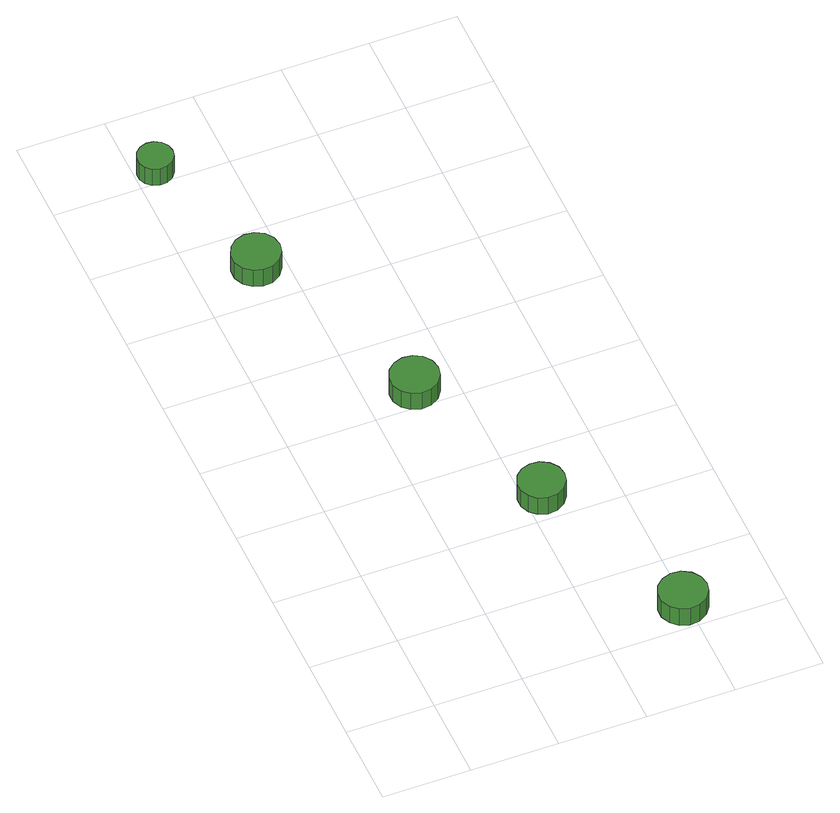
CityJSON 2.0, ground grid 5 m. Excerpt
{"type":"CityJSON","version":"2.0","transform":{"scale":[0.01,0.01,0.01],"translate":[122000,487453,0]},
"CityObjects":{
"tree1":{"type":"SolitaryVegetationObject","attributes":{"function":"something"},"geometry":[{"type":"MultiSurface","lod":"1","boundaries":[[[0,1,2,3,4,5,6,7,8,9,10,11,12,13,14]],[[15,16,17,18,19,20,21,22,23,24,25,26,27,28,29]],[[0,29,28,1]],[[1,28,27,2]],[[2,27,26,3]],[[3,26,25,4]],[[4,25,24,5]],[[5,24,23,6]],[[6,23,22,7]],[[7,22,21,8]],[[8,21,20,9]],[[9,20,19,10]],[[10,19,18,11]],[[11,18,17,12]],[[12,17,16,13]],[[13,16,15,14]],[[14,15,29,0]]]}]},
"tree2":{"type":"SolitaryVegetationObject","attributes":{"function":"something"},"geometry":[{"type":"MultiSurface","lod":"1","boundaries":[[[30,31,32,33,34,35,36,37,38,39,40,41,42,43,44]],[[45,46,47,48,49,50,51,52,53,54,55,56,57,58,59]],[[30,59,58,31]],[[31,58,57,32]],[[32,57,56,33]],[[33,56,55,34]],[[34,55,54,35]],[[35,54,53,36]],[[36,53,52,37]],[[37,52,51,38]],[[38,51,50,39]],[[39,50,49,40]],[[40,49,48,41]],[[41,48,47,42]],[[42,47,46,43]],[[43,46,45,44]],[[44,45,59,30]]]}]},
"tree3":{"type":"SolitaryVegetationObject","attributes":{"function":"something"},"geometry":[{"type":"MultiSurface","lod":"1","boundaries":[[[60,61,62,63,64,65,66,67,68,69,70,71,72,73,74]],[[75,76,77,78,79,80,81,82,83,84,85,86,87,88,89]],[[60,89,88,61]],[[61,88,87,62]],[[62,87,86,63]],[[63,86,85,64]],[[64,85,84,65]],[[65,84,83,66]],[[66,83,82,67]],[[67,82,81,68]],[[68,81,80,69]],[[69,80,79,70]],[[70,79,78,71]],[[71,78,77,72]],[[72,77,76,73]],[[73,76,75,74]],[[74,75,89,60]]]}]},
"tree4":{"type":"SolitaryVegetationObject","attributes":{"function":"something"},"geometry":[{"type":"MultiSurface","lod":"1","boundaries":[[[90,91,92,93,94,95,96,97,98,99,100,101,102,103,104]],[[105,106,107,108,109,110,111,112,113,114,115,116,117,118,119]],[[90,119,118,91]],[[91,118,117,92]],[[92,117,116,93]],[[93,116,115,94]],[[94,115,114,95]],[[95,114,113,96]],[[96,113,112,97]],[[97,112,111,98]],[[98,111,110,99]],[[99,110,109,100]],[[100,109,108,101]],[[101,108,107,102]],[[102,107,106,103]],[[103,106,105,104]],[[104,105,119,90]]]}]},
"tree5":{"type":"SolitaryVegetationObject","attributes":{"function":"something"},"geometry":[{"type":"MultiSurface","lod":"1","boundaries":[[[120,121,122,123,124,125,126,127,128,129,130,131,132,133,134]],[[135,136,137,138,139,140,141,142,143,144,145,146,147,148,149]],[[120,149,148,121]],[[121,148,147,122]],[[122,147,146,123]],[[123,146,145,124]],[[124,145,144,125]],[[125,144,143,126]],[[126,143,142,127]],[[127,142,141,128]],[[128,141,140,129]],[[129,140,139,130]],[[130,139,138,131]],[[131,138,137,132]],[[132,137,136,133]],[[133,136,135,134]],[[134,135,149,120]]]}]}
},
"vertices":[
[466,3230,148],[454,3285,148],[421,3331,148],[372,3360,148],[315,3365,148],[261,3348,148],[219,3310,148],[196,3258,148],[196,3201,148],[219,3149,148],[261,3111,148],[315,3094,148],[372,3099,148],[421,3128,148],[454,3174,148],[454,3174,23],[421,3128,23],[372,3099,23],[315,3094,23],[261,3111,23],[219,3149,23],[196,3201,23],[196,3258,23],[219,3310,23],[261,3348,23],[315,3365,23],[372,3360,23],[421,3331,23],[454,3285,23],[466,3230,23],
[204,4066,148],[195,4106,148],[171,4140,148],[134,4161,148],[93,4165,148],[53,4152,148],[22,4124,148],[5,4086,148],[5,4045,148],[22,4007,148],[53,3979,148],[93,3966,148],[134,3970,148],[171,3991,148],[195,4025,148],[195,4025,23],[171,3991,23],[134,3970,23],[93,3966,23],[53,3979,23],[22,4007,23],[5,4045,23],[5,4086,23],[22,4124,23],[53,4152,23],[93,4165,23],[134,4161,23],[171,4140,23],[195,4106,23],[204,4066,23],
[901,2114,131],[890,2170,131],[856,2216,131],[807,2244,131],[750,2250,131],[696,2232,131],[654,2194,131],[631,2142,131],[631,2085,131],[654,2034,131],[696,1996,131],[750,1978,131],[807,1984,131],[856,2012,131],[890,2058,131],[890,2058,6],[856,2012,6],[807,1984,6],[750,1978,6],[696,1996,6],[654,2034,6],[631,2085,6],[631,2142,6],[654,2194,6],[696,2232,6],[750,2250,6],[807,2244,6],[856,2216,6],[890,2170,6],[901,2114,6],
[1223,1166,127],[1212,1219,127],[1180,1263,127],[1133,1291,127],[1078,1296,127],[1026,1280,127],[986,1243,127],[964,1193,127],[964,1139,127],[986,1089,127],[1026,1052,127],[1078,1035,127],[1133,1041,127],[1180,1068,127],[1212,1113,127],[1212,1113,2],[1180,1068,2],[1133,1041,2],[1078,1035,2],[1026,1052,2],[986,1089,2],[964,1139,2],[964,1193,2],[986,1243,2],[1026,1280,2],[1078,1296,2],[1133,1291,2],[1180,1263,2],[1212,1219,2],[1223,1166,2],
[1610,151,131],[1598,206,131],[1565,252,131],[1516,281,131],[1459,287,131],[1405,269,131],[1363,231,131],[1340,179,131],[1340,122,131],[1363,71,131],[1405,32,131],[1459,15,131],[1516,21,131],[1565,49,131],[1598,95,131],[1598,95,6],[1565,49,6],[1516,21,6],[1459,15,6],[1405,32,6],[1363,71,6],[1340,122,6],[1340,179,6],[1363,231,6],[1405,269,6],[1459,287,6],[1516,281,6],[1565,252,6],[1598,206,6],[1610,151,6]
]}
